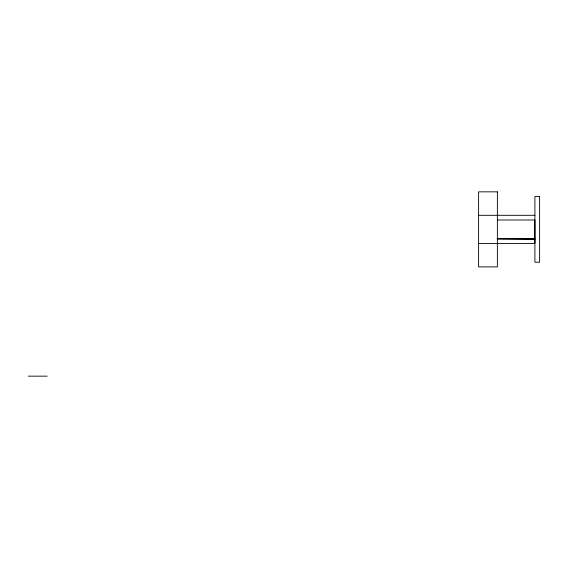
<?xml version="1.0" encoding="UTF-8"?>
<svg xmlns="http://www.w3.org/2000/svg" width="568" height="568" viewBox="0 0 568 568"><rect width="100%" height="100%" fill="white"/><g stroke="black" fill="none" stroke-linecap="round" stroke-linejoin="round"><path stroke-width="0.85" d="M534.907 239.206L534.907 238.759L497.376 238.759L534.907 239.206L534.907 243.452L478.604 243.452M478.604 215.3L534.907 215.3M497.376 219.994L534.907 219.994L534.907 238.872L497.078 238.794M28.4 376.158L47.165 376.158M497.376 191.842L478.604 191.842L478.604 266.91L497.376 266.91L497.376 191.842M539.6 196.535L534.907 196.535L534.907 262.217L539.6 262.217L539.6 196.535"/></g></svg>
